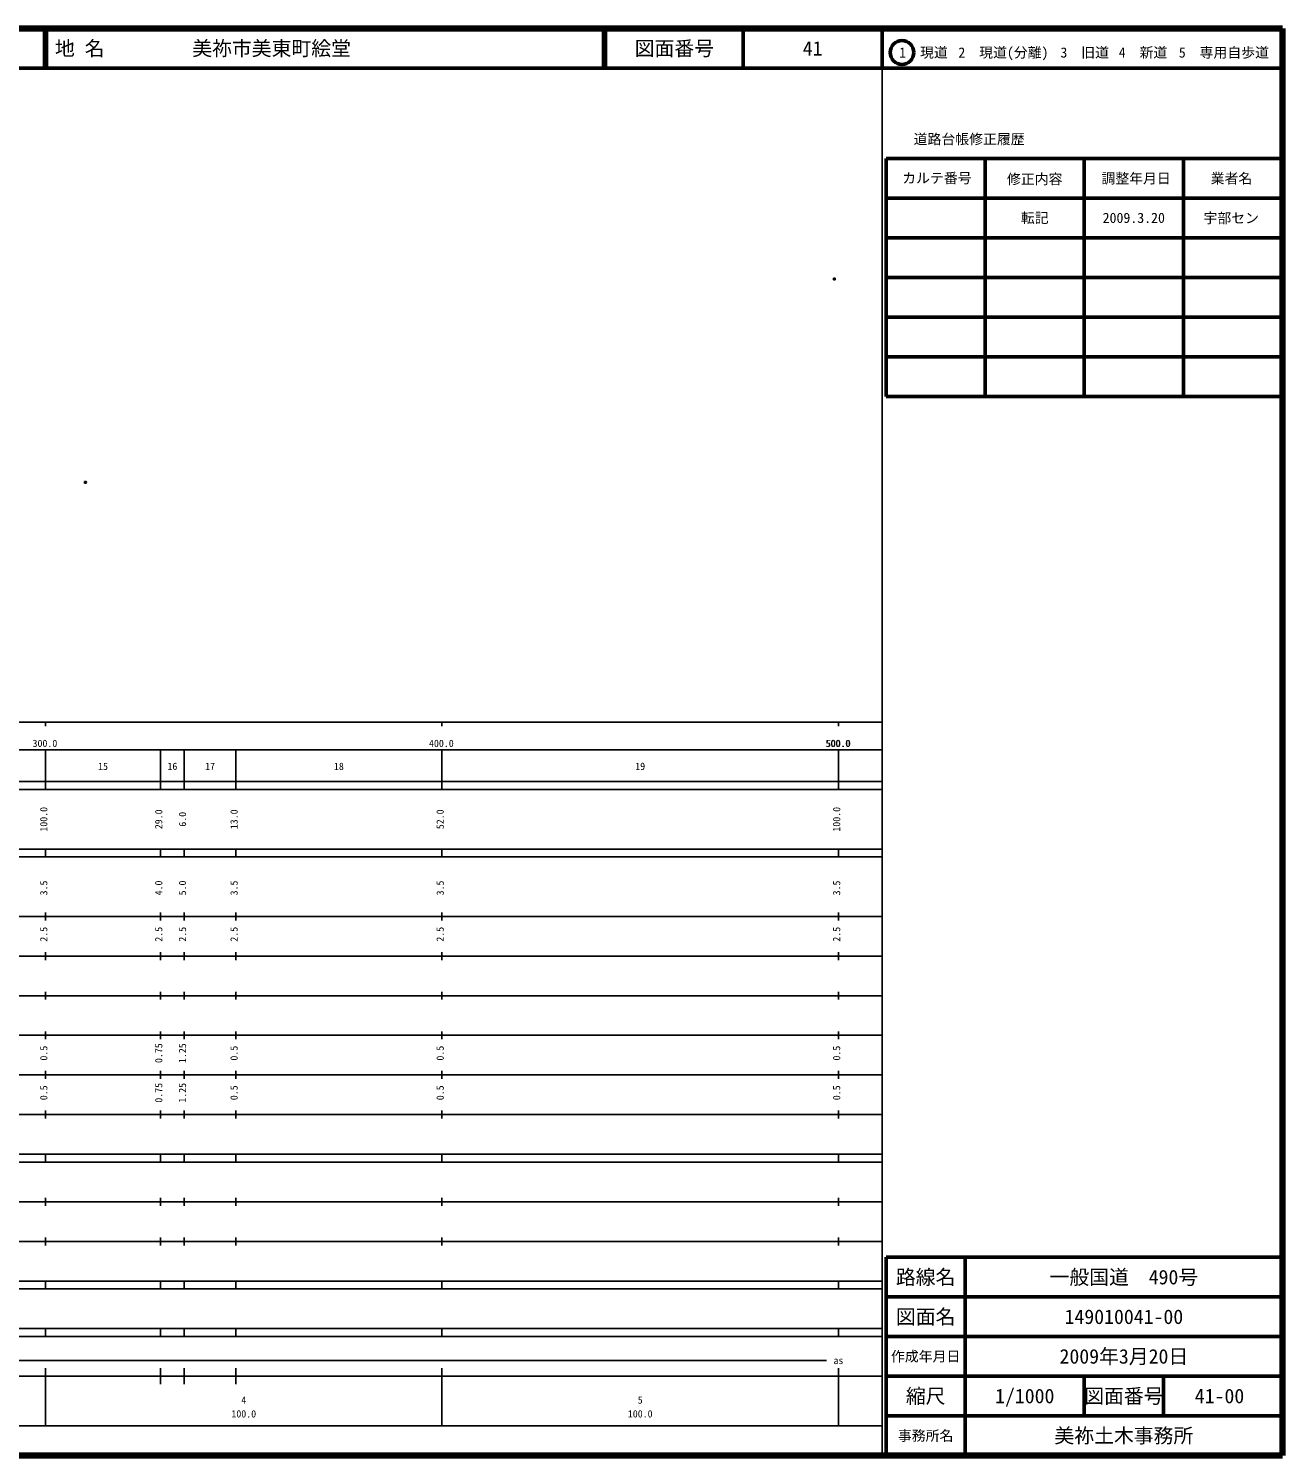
# Model space of a CAD drawing. Units: millimetres on the paper. Extents: x 40 to 680, y 20 to 380.
# Drawn here: x 363.7 to 680, y 20 to 380 of the extents above; entities that cross this region are included whole.
import ezdxf
from ezdxf.enums import TextEntityAlignment as Align

# ---------------------------------------------------------------- set-up
doc = ezdxf.new("R2010")
doc.units = ezdxf.units.MM
doc.header["$PDMODE"] = 32
doc.header["$PDSIZE"] = 0.5
doc.layers.add('M-OTRS', color=6, linetype='Continuous')
doc.layers.add('M-TTL-TXT', color=7, linetype='Continuous')
for name, color, linetype, lineweight in [('M-TTL', 2, 'Continuous', 140), ('M-TTL-BAND', 7, 'Continuous', 25), ('M-TTL-FRAM', 2, 'Continuous', 50), ('M-TTL-LINE', 7, 'Continuous', 50)]:
    doc.layers.add(name, color=color, linetype=linetype, lineweight=lineweight)
doc.styles.add('ＭＳ ゴシック', font='')
doc.styles.get('ＭＳ ゴシック').set_extended_font_data('MS Gothic')

msp = doc.modelspace()

# ---------------------------------------------------------------- linework, layer by layer
at = {"layer": 'M-OTRS'}
for p in [(566.964, 316.81), (378.039, 265.513)]:
    msp.add_point(p, dxfattribs=at)
at = {"layer": 'M-TTL'}
for p, q in [((680, 380), (40, 380)), ((680, 20), (680, 380)), ((40, 20), (680, 20))]:
    msp.add_line(p, q, dxfattribs=at)
at = {"layer": 'M-TTL-BAND'}
for p, q in [((579, 20), (579, 370)), ((40, 205), (579, 205)), ((368, 205), (368, 204)), ((468, 205), (468, 204)), ((568, 205), (568, 204)), ((68, 198), (579, 198)), ((368, 188), (368, 198)), ((397, 188), (397, 198)), ((403, 188), (403, 198)), ((416, 188), (416, 198)), ((468, 188), (468, 198)), ((568, 188), (568, 198)), ((40, 190), (579, 190)), ((40, 188), (579, 188)), ((40, 173), (579, 173)), ((368, 171), (368, 173)), ((397, 171), (397, 173)), ((403, 171), (403, 173)), ((416, 171), (416, 173)), ((468, 171), (468, 173)), ((568, 171), (568, 173)), ((40, 171), (579, 171)), ((40, 156), (579, 156)), ((368, 155), (368, 157)), ((397, 155), (397, 157)), ((403, 155), (403, 157)), ((416, 155), (416, 157)), ((468, 155), (468, 157)), ((568, 155), (568, 157)), ((46, 146), (579, 146)), ((368, 145), (368, 147)), ((397, 145), (397, 147)), ((403, 145), (403, 147)), ((416, 145), (416, 147)), ((468, 145), (468, 147)), ((568, 145), (568, 147)), ((368, 135), (368, 137)), ((397, 135), (397, 137)), ((403, 135), (403, 137)), ((416, 135), (416, 137)), ((468, 135), (468, 137)), ((568, 135), (568, 137)), ((52, 136), (579, 136)), ((46, 126), (579, 126)), ((368, 125), (368, 127)), ((397, 125), (397, 127)), ((403, 125), (403, 127)), ((416, 125), (416, 127)), ((468, 125), (468, 127)), ((568, 125), (568, 127)), ((52, 116), (579, 116)), ((368, 115), (368, 117)), ((397, 115), (397, 117)), ((403, 115), (403, 117)), ((416, 115), (416, 117)), ((468, 115), (468, 117)), ((568, 115), (568, 117)), ((46, 106), (579, 106)), ((368, 105), (368, 107)), ((397, 105), (397, 107)), ((403, 105), (403, 107)), ((416, 105), (416, 107)), ((468, 105), (468, 107)), ((568, 105), (568, 107)), ((40, 96), (579, 96)), ((40, 94), (579, 94)), ((368, 94), (368, 96)), ((397, 94), (397, 96)), ((403, 94), (403, 96)), ((416, 94), (416, 96)), ((468, 94), (468, 96)), ((568, 94), (568, 96)), ((49, 84), (579, 84)), ((368, 83), (368, 85)), ((397, 83), (397, 85)), ((403, 83), (403, 85)), ((416, 83), (416, 85)), ((468, 83), (468, 85)), ((568, 83), (568, 85)), ((40, 74), (579, 74)), ((368, 73), (368, 75)), ((397, 73), (397, 75)), ((403, 73), (403, 75)), ((416, 73), (416, 75)), ((468, 73), (468, 75)), ((568, 73), (568, 75)), ((40, 64), (579, 64)), ((40, 62), (579, 62)), ((368, 62), (368, 64)), ((397, 62), (397, 64)), ((403, 62), (403, 64)), ((416, 62), (416, 64)), ((468, 62), (468, 64)), ((568, 62), (568, 64)), ((40, 52), (579, 52)), ((368, 50), (368, 52)), ((397, 50), (397, 52)), ((403, 50), (403, 52)), ((416, 50), (416, 52)), ((468, 50), (468, 52)), ((568, 50), (568, 52)), ((40, 50), (579, 50)), ((71, 44), (565, 44)), ((40, 40), (579, 40)), ((368, 27.5), (368, 42)), ((397, 38), (397, 42)), ((403, 38), (403, 42)), ((416, 38), (416, 42)), ((468, 27.5), (468, 42)), ((568, 27.5), (568, 42)), ((68, 27.5), (579, 27.5))]:
    msp.add_line(p, q, dxfattribs=at)
at = {"layer": 'M-TTL-FRAM'}
for p, q in [((580, 347.197), (580, 287.197)), ((580, 347.197), (680, 347.197)), ((580, 287.197), (680, 287.197)), ((680, 70), (580, 70)), ((580, 70), (580, 20))]:
    msp.add_line(p, q, dxfattribs=at)
at = {"layer": 'M-TTL-LINE'}
for p, q in [((367.75, 380), (367.75, 370)), ((368.25, 380), (368.25, 370)), ((508.747, 380), (508.747, 370)), ((509.247, 380), (509.247, 370)), ((543.997, 380), (543.997, 370)), ((579, 380), (579, 370)), ((40, 370), (680, 370)), ((605, 347.197), (605, 287.197)), ((630, 347.197), (630, 287.197)), ((655, 347.197), (655, 287.197)), ((580, 337.197), (680, 337.197)), ((580, 327.197), (680, 327.197)), ((580, 317.197), (680, 317.197)), ((580, 307.197), (680, 307.197)), ((580, 297.197), (680, 297.197)), ((600, 70), (600, 20)), ((680, 60), (580, 60)), ((680, 50), (580, 50)), ((680, 40), (580, 40)), ((630, 40), (630, 30)), ((650, 40), (650, 30)), ((680, 30), (580, 30))]:
    msp.add_line(p, q, dxfattribs=at)
msp.add_circle((584.031, 373.958), 3, dxfattribs=at)

# ---------------------------------------------------------------- texts
at = {"layer": 'M-TTL-BAND', "style": 'ＭＳ ゴシック'}
for s, p in [('300.0', (367.844, 198.195)), ('400.0', (467.844, 198.195)), ('500.0', (567.844, 198.195)), ('500.0', (568, 198.195)), ('15', (382.5, 192.405)), ('16', (400, 192.405)), ('17', (409.5, 192.405)), ('18', (442, 192.405)), ('19', (518, 192.405)), ('as', (568, 42.5)), ('4', (418, 32.523)), ('5', (518, 32.523)), ('100.0', (418, 29.033)), ('100.0', (518, 29.033))]:
    msp.add_text(s, height=1.833, dxfattribs=at).set_placement(p, align=Align.BOTTOM_CENTER)
for s, p in [('100.0', (369, 180.5)), ('29.0', (398, 180.5)), ('6.0', (404, 180.5)), ('13.0', (417, 180.5)), ('52.0', (469, 180.5)), ('100.0', (569, 180.5)), ('3.5', (369, 163.174)), ('4.0', (398, 163.174)), ('5.0', (404, 163.174)), ('3.5', (417, 163.174)), ('3.5', (469, 163.174)), ('3.5', (569, 163.174)), ('2.5', (369, 151.5)), ('2.5', (398, 151.5)), ('2.5', (404, 151.5)), ('2.5', (417, 151.5)), ('2.5', (469, 151.5)), ('2.5', (569, 151.5)), ('0.5', (369, 121.5)), ('0.75', (398, 121.5)), ('1.25', (404, 121.5)), ('0.5', (417, 121.5)), ('0.5', (469, 121.5)), ('0.5', (569, 121.5)), ('0.5', (369, 111.5)), ('0.75', (398, 111.5)), ('1.25', (404, 111.5)), ('0.5', (417, 111.5)), ('0.5', (469, 111.5)), ('0.5', (569, 111.5))]:
    msp.add_text(s, height=1.833, rotation=90, dxfattribs=at).set_placement(p, align=Align.BOTTOM_CENTER)
at = {"layer": 'M-TTL-TXT', "style": 'ＭＳ ゴシック'}
for s, p in [('地 名', (370.38, 375)), ('美祢市美東町絵堂', (405.024, 375))]:
    msp.add_text(s, height=3.666, dxfattribs=at).set_placement(p, align=Align.MIDDLE_LEFT)
for s, height, p in [('図面番号', 3.666, (526.622, 375)), ('41', 3.666, (561.497, 375)), ('1\u3000現道', 2.566, (589.448, 373.958)), ('2\u3000現道(分離)', 2.566, (609.619, 373.958)), ('3\u3000旧道', 2.566, (630.121, 373.958)), ('4\u3000新道', 2.566, (644.824, 373.958)), ('5\u3000専用自歩道', 2.566, (665.228, 373.958)), ('道路台帳修正履歴', 2.566, (600.968, 352.113)), ('カルテ番号', 2.566, (592.839, 342.277)), ('修正内容', 2.566, (617.509, 342.023)), ('調整年月日', 2.566, (643.089, 342.197)), ('業者名', 2.566, (667.134, 342.197)), ('転記', 2.566, (617.5, 332.245)), ('2009.3.20', 2.566, (642.5, 332.245)), ('宇部セン', 2.566, (667.077, 332.189)), ('路線名', 3.666, (590, 65)), ('路線名', 3.666, (590, 65)), ('一般国道\u3000490号', 3.666, (640, 65)), ('図面名', 3.666, (590, 55)), ('図面名', 3.666, (590, 55)), ('149010041-00', 3.666, (640, 55)), ('2009年3月20日', 3.666, (640, 45)), ('作成年月日', 2.566, (590, 45)), ('作成年月日', 2.566, (590, 45)), ('縮尺', 3.666, (590, 35)), ('縮尺', 3.666, (590, 35)), ('1/1000', 3.666, (615, 35)), ('図面番号', 3.666, (640, 35)), ('図面番号', 3.666, (640, 35)), ('41-00', 3.666, (664.125, 35)), ('事務所名', 2.566, (590, 25)), ('事務所名', 2.566, (590, 25)), ('美祢土木事務所', 3.666, (640, 25))]:
    msp.add_text(s, height=height, dxfattribs=at).set_placement(p, align=Align.MIDDLE_CENTER)

doc.saveas('drawing.dxf')
